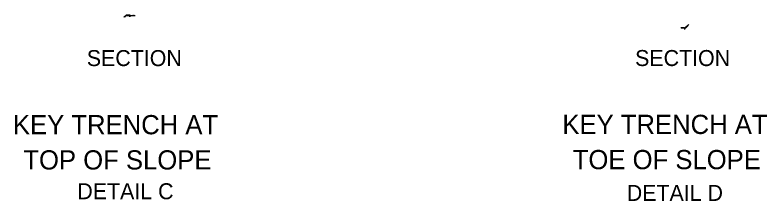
# Model space of a CAD drawing. Extents: x -3309 to -1974, y -112 to 874.
# Drawn here: x -2512.5 to -2042, y 758.4 to 874.5 of the extents above; entities that cross this region are included whole.
import ezdxf

# ---------------------------------------------------------------- set-up
doc = ezdxf.new("R2010")
doc.units = 0
for name, color, linetype in [('ls_AREA-EC', 7, 'Continuous'), ('mc_SLOPE-PROTECTION', 7, 'Continuous'), ('rd_PROFILE-OG', 7, 'Continuous'), ('str_Misc-Steel-A', 7, 'Continuous'), ('wpc_NO-PLOT', 7, 'Continuous')]:
    doc.layers.add(name, color=color, linetype=linetype)

msp = doc.modelspace()

# ---------------------------------------------------------------- linework, layer by layer
at = {"layer": 'ls_AREA-EC'}
for points in [[(-2441.01, 874.35), (-2441.09, 874.32), (-2441.41, 874.42), (-2441.67, 874.32), (-2441.98, 874.43), (-2442.24, 874.33), (-2442.54, 874.42), (-2442.7, 874.33), (-2443.01, 874.32), (-2443.1, 874.12), (-2443.4, 874.01), (-2443.58, 873.73), (-2443.94, 873.63), (-2444.11, 873.32), (-2444.39, 873.26)], [(-2093.24, 866.46), (-2093.24, 866.48), (-2093.24, 866.51), (-2093.25, 866.53), (-2093.25, 866.56), (-2093.24, 866.58), (-2093.23, 866.6), (-2093.22, 866.62), (-2093.21, 866.63), (-2093.19, 866.64), (-2093.17, 866.65)], [(-2093.17, 866.65), (-2093.13, 866.66), (-2093.08, 866.7), (-2093, 866.85), (-2092.86, 866.89), (-2092.76, 867.07), (-2092.52, 867.19), (-2092.52, 867.21)], [(-2092.52, 867.19), (-2092.49, 867.29), (-2092.45, 867.33), (-2092.29, 867.39), (-2092.23, 867.52), (-2092.18, 867.55)], [(-2092.19, 867.54), (-2092.14, 867.55), (-2092.09, 867.59), (-2092.02, 867.74), (-2091.88, 867.79), (-2091.77, 867.97), (-2091.54, 868.08), (-2091.53, 868.1)], [(-2091.53, 868.1), (-2091.5, 868.19), (-2091.46, 868.24), (-2091.3, 868.3), (-2091.24, 868.43), (-2091.19, 868.46)]]:
    msp.add_spline(points, degree=3, dxfattribs=at)
for points in [[(-2440.74, 874.18), (-2440.78, 874.16), (-2440.77, 874.02), (-2440.81, 873.83), (-2440.69, 873.82), (-2440.53, 873.83), (-2440.44, 873.85), (-2440.39, 873.84), (-2440.39, 873.95), (-2440.4, 874.03), (-2440.38, 874.09), (-2440.41, 874.16), (-2440.36, 874.24), (-2440.37, 874.29), (-2440.38, 874.34), (-2440.47, 874.36), (-2440.56, 874.35), (-2440.7, 874.43), (-2440.77, 874.48), (-2440.88, 874.47), (-2440.96, 874.38), (-2441.01, 874.35)], [(-2093.63, 866.41), (-2093.64, 866.36), (-2093.61, 866.2), (-2093.65, 866.09), (-2093.61, 866.07), (-2093.47, 866.07), (-2093.29, 866.06), (-2093.25, 866.1), (-2093.23, 866.16), (-2093.22, 866.24), (-2093.26, 866.35), (-2093.28, 866.39), (-2093.25, 866.44), (-2093.24, 866.46)]]:
    msp.add_open_spline(points, degree=3, dxfattribs=at)
at = {"layer": 'mc_SLOPE-PROTECTION'}
msp.add_line((-2091.01, 868.5), (-2093.2, 866.54), dxfattribs=at)
msp.add_lwpolyline([(-2095.72, 866.53), (-2093.69, 866.53), (-2093.69, 866.04), (-2093.19, 866.04), (-2093.19, 866.54)], dxfattribs=at)
msp.add_open_spline([(-2093.69, 866.53), (-2093.56, 866.56), (-2093.47, 866.52), (-2093.38, 866.53), (-2093.3, 866.53), (-2093.25, 866.55), (-2093.19, 866.54)], degree=2, dxfattribs=at)
at = {"layer": 'rd_PROFILE-OG'}
for p, q in [((-2442.84, 874.29), (-2444.35, 873.11)), ((-2443.69, 873.59), (-2443.7, 873.41)), ((-2443.6, 873.68), (-2443.57, 873.5)), ((-2443.59, 873.66), (-2443.39, 873.68)), ((-2443.58, 873.61), (-2443.44, 873.62)), ((-2443.58, 873.55), (-2443.5, 873.55)), ((-2443.56, 873.72), (-2443.34, 873.74)), ((-2442.84, 874.29), (-2440.84, 874.29)), ((-2441.98, 874.28), (-2442.12, 874.16)), ((-2441.85, 874.28), (-2441.96, 874.14)), ((-2441.93, 874.18), (-2441.88, 874.12)), ((-2441.89, 874.22), (-2441.79, 874.13)), ((-2441.86, 874.26), (-2441.71, 874.14)), ((-2441.8, 874.28), (-2441.63, 874.15)), ((-2440.84, 874.29), (-2440.84, 873.8)), ((-2440.84, 873.8), (-2440.34, 873.8)), ((-2440.81, 873.84), (-2440.82, 873.83)), ((-2440.82, 873.83), (-2440.81, 873.82)), ((-2440.81, 873.82), (-2440.81, 873.84)), ((-2440.81, 873.84), (-2440.81, 873.84)), ((-2440.78, 874.2), (-2440.8, 874.2)), ((-2440.8, 874.06), (-2440.79, 874.07)), ((-2440.79, 874.2), (-2440.79, 874.18)), ((-2440.79, 874.18), (-2440.76, 874.19)), ((-2440.76, 874.19), (-2440.78, 874.2)), ((-2440.77, 873.97), (-2440.75, 874)), ((-2440.73, 873.99), (-2440.77, 873.97)), ((-2440.77, 873.89), (-2440.77, 873.87)), ((-2440.75, 873.89), (-2440.77, 873.89)), ((-2440.77, 873.87), (-2440.74, 873.87)), ((-2440.77, 873.8), (-2440.76, 873.82)), ((-2440.76, 873.82), (-2440.77, 873.82)), ((-2440.76, 873.82), (-2440.77, 873.81)), ((-2440.77, 873.81), (-2440.77, 873.8)), ((-2440.76, 874), (-2440.73, 873.99)), ((-2440.74, 873.87), (-2440.75, 873.89)), ((-2440.74, 874.1), (-2440.73, 874.09)), ((-2440.72, 874.1), (-2440.74, 874.1)), ((-2440.73, 874.09), (-2440.72, 874.1)), ((-2440.69, 873.97), (-2440.71, 873.95)), ((-2440.71, 873.95), (-2440.69, 873.93)), ((-2440.68, 873.95), (-2440.69, 873.96)), ((-2440.69, 873.93), (-2440.68, 873.95)), ((-2440.66, 874.23), (-2440.65, 874.25)), ((-2440.62, 874.24), (-2440.66, 874.23)), ((-2440.65, 874.26), (-2440.62, 874.24)), ((-2440.61, 874.16), (-2440.6, 874.15)), ((-2440.61, 874.16), (-2440.59, 874.16)), ((-2440.6, 873.99), (-2440.61, 873.99)), ((-2440.59, 873.89), (-2440.61, 873.88)), ((-2440.6, 874.15), (-2440.59, 874.15)), ((-2440.6, 873.98), (-2440.59, 874)), ((-2440.59, 874), (-2440.6, 873.99)), ((-2440.6, 873.99), (-2440.6, 873.98)), ((-2440.6, 873.89), (-2440.6, 873.87)), ((-2440.6, 873.87), (-2440.57, 873.87)), ((-2440.59, 874.15), (-2440.59, 874.16)), ((-2440.57, 873.87), (-2440.59, 873.89)), ((-2440.47, 874.21), (-2440.47, 874.2)), ((-2440.47, 874.2), (-2440.46, 874.21)), ((-2440.46, 874.21), (-2440.47, 874.21)), ((-2440.46, 874.21), (-2440.47, 874.21)), ((-2440.47, 873.87), (-2440.45, 873.89)), ((-2440.43, 873.88), (-2440.47, 873.87)), ((-2440.45, 874.14), (-2440.46, 874.13)), ((-2440.46, 874.13), (-2440.45, 874.12)), ((-2440.46, 873.89), (-2440.43, 873.88)), ((-2440.45, 874.12), (-2440.45, 874.14)), ((-2440.45, 874.14), (-2440.45, 874.13)), ((-2440.44, 874.24), (-2440.43, 874.26)), ((-2440.4, 874.25), (-2440.44, 874.24)), ((-2440.43, 874.26), (-2440.4, 874.25)), ((-2440.42, 873.83), (-2440.42, 873.81)), ((-2440.4, 873.83), (-2440.42, 873.83)), ((-2440.42, 873.81), (-2440.39, 873.81)), ((-2440.4, 873.88), (-2440.38, 873.9)), ((-2440.36, 873.89), (-2440.4, 873.88)), ((-2440.39, 873.81), (-2440.4, 873.83)), ((-2440.36, 874.01), (-2440.38, 874)), ((-2440.38, 873.9), (-2440.35, 873.89)), ((-2440.37, 874.06), (-2440.36, 874.05)), ((-2440.36, 874.06), (-2440.37, 874.06)), ((-2440.37, 874.01), (-2440.37, 873.99)), ((-2440.37, 873.99), (-2440.34, 873.99)), ((-2440.36, 874.05), (-2440.36, 874.06)), ((-2440.36, 874.06), (-2440.36, 874.06)), ((-2440.34, 873.99), (-2440.36, 874.01)), ((-2440.34, 873.8), (-2440.34, 874.3)), ((-2440.34, 874.3), (-2437.37, 874.3)), ((-2438.76, 874.3), (-2438.89, 874.17)), ((-2438.63, 874.3), (-2438.74, 874.15)), ((-2438.71, 874.19), (-2438.66, 874.13)), ((-2438.67, 874.23), (-2438.57, 874.14)), ((-2438.64, 874.27), (-2438.49, 874.15)), ((-2438.58, 874.3), (-2438.41, 874.16)), ((-2438.11, 874.3), (-2438.25, 874.18)), ((-2437.99, 874.3), (-2438.1, 874.15)), ((-2438.06, 874.2), (-2438.01, 874.14)), ((-2438.02, 874.24), (-2437.92, 874.14)), ((-2438, 874.28), (-2437.84, 874.15)), ((-2437.93, 874.3), (-2437.76, 874.16)), ((-2093.93, 866.53), (-2095.9, 866.53)), ((-2095.59, 866.53), (-2095.73, 866.41)), ((-2095.47, 866.53), (-2095.58, 866.39)), ((-2095.54, 866.43), (-2095.49, 866.37)), ((-2095.5, 866.47), (-2095.4, 866.38)), ((-2095.48, 866.51), (-2095.32, 866.38)), ((-2095.41, 866.53), (-2095.24, 866.39)), ((-2093.68, 866.16), (-2093.67, 866.19)), ((-2093.64, 866.18), (-2093.68, 866.16)), ((-2093.65, 866.5), (-2093.67, 866.49)), ((-2093.67, 866.19), (-2093.64, 866.18)), ((-2093.67, 866.06), (-2093.67, 866.08)), ((-2093.67, 866.08), (-2093.67, 866.08)), ((-2093.67, 866.07), (-2093.67, 866.06)), ((-2093.66, 866.49), (-2093.66, 866.47)), ((-2093.66, 866.47), (-2093.63, 866.48)), ((-2093.63, 866.48), (-2093.65, 866.5)), ((-2093.6, 866.34), (-2093.59, 866.33)), ((-2093.58, 866.34), (-2093.6, 866.34)), ((-2093.59, 866.33), (-2093.58, 866.34)), ((-2093.56, 866.45), (-2093.58, 866.44)), ((-2093.57, 866.45), (-2093.57, 866.43)), ((-2093.57, 866.43), (-2093.54, 866.43)), ((-2093.55, 866.21), (-2093.57, 866.19)), ((-2093.57, 866.19), (-2093.55, 866.17)), ((-2093.54, 866.43), (-2093.56, 866.45)), ((-2093.54, 866.19), (-2093.55, 866.2)), ((-2093.55, 866.17), (-2093.54, 866.19)), ((-2093.52, 866.47), (-2093.51, 866.49)), ((-2093.48, 866.48), (-2093.52, 866.47)), ((-2093.51, 866.5), (-2093.48, 866.48)), ((-2093.47, 866.4), (-2093.46, 866.39)), ((-2093.47, 866.4), (-2093.45, 866.4)), ((-2093.46, 866.23), (-2093.47, 866.23)), ((-2093.46, 866.39), (-2093.45, 866.39)), ((-2093.46, 866.22), (-2093.45, 866.24)), ((-2093.45, 866.24), (-2093.46, 866.23)), ((-2093.46, 866.23), (-2093.46, 866.22)), ((-2093.45, 866.39), (-2093.45, 866.4)), ((-2093.41, 866.41), (-2093.39, 866.43)), ((-2093.37, 866.42), (-2093.41, 866.41)), ((-2093.4, 866.44), (-2093.37, 866.42)), ((-2093.36, 866.22), (-2093.35, 866.2)), ((-2093.35, 866.2), (-2093.35, 866.22)), ((-2093.35, 866.22), (-2093.35, 866.22)), ((-2093.35, 866.15), (-2093.34, 866.14)), ((-2093.34, 866.15), (-2093.35, 866.15)), ((-2093.34, 866.14), (-2093.34, 866.15)), ((-2093.34, 866.15), (-2093.34, 866.15)), ((-2093.33, 866.45), (-2093.32, 866.44)), ((-2093.32, 866.45), (-2093.33, 866.45)), ((-2093.33, 866.11), (-2093.31, 866.13)), ((-2093.29, 866.12), (-2093.33, 866.11)), ((-2093.32, 866.44), (-2093.32, 866.45)), ((-2093.32, 866.45), (-2093.32, 866.45)), ((-2093.31, 866.38), (-2093.32, 866.37)), ((-2093.32, 866.13), (-2093.29, 866.12)), ((-2093.31, 866.36), (-2093.3, 866.38)), ((-2093.3, 866.38), (-2093.31, 866.37)), ((-2093.31, 866.37), (-2093.31, 866.36)), ((-2093.29, 866.45), (-2093.28, 866.44)), ((-2093.28, 866.45), (-2093.29, 866.45)), ((-2093.28, 866.44), (-2093.28, 866.45)), ((-2093.28, 866.45), (-2093.28, 866.45)), ((-2093.24, 866.21), (-2093.25, 866.2)), ((-2093.25, 866.2), (-2093.25, 866.18)), ((-2093.25, 866.18), (-2093.22, 866.19)), ((-2093.25, 866.06), (-2093.23, 866.08)), ((-2093.21, 866.07), (-2093.25, 866.06)), ((-2093.22, 866.4), (-2093.24, 866.4)), ((-2093.22, 866.19), (-2093.24, 866.21)), ((-2093.24, 866.08), (-2093.21, 866.07)), ((-2093.23, 866.4), (-2093.23, 866.38)), ((-2093.23, 866.38), (-2093.2, 866.39)), ((-2093.23, 866.3), (-2093.22, 866.29)), ((-2093.22, 866.3), (-2093.23, 866.3)), ((-2093.2, 866.39), (-2093.22, 866.4)), ((-2093.22, 866.29), (-2093.22, 866.3)), ((-2093.22, 866.3), (-2093.22, 866.3)), ((-2092.92, 866.77), (-2092.93, 866.59)), ((-2092.83, 866.86), (-2092.81, 866.68)), ((-2092.82, 866.84), (-2092.63, 866.86)), ((-2092.82, 866.79), (-2092.68, 866.8)), ((-2092.81, 866.74), (-2092.74, 866.73)), ((-2092.8, 866.9), (-2092.58, 866.92)), ((-2092.36, 867.28), (-2092.37, 867.1)), ((-2092.27, 867.37), (-2092.25, 867.19)), ((-2092.26, 867.35), (-2092.07, 867.37)), ((-2092.25, 867.3), (-2092.11, 867.31)), ((-2092.25, 867.24), (-2092.17, 867.24)), ((-2092.23, 867.41), (-2092.01, 867.43)), ((-2091.77, 867.81), (-2091.78, 867.63)), ((-2091.68, 867.9), (-2091.66, 867.72)), ((-2091.68, 867.88), (-2091.48, 867.9)), ((-2091.67, 867.83), (-2091.53, 867.84)), ((-2091.66, 867.78), (-2091.59, 867.77)), ((-2091.65, 867.94), (-2091.43, 867.96))]:
    msp.add_line(p, q, dxfattribs=at)
msp.add_open_spline([(-2440.84, 874.29), (-2440.7, 874.32), (-2440.61, 874.28), (-2440.52, 874.29), (-2440.44, 874.29), (-2440.39, 874.31), (-2440.34, 874.3)], degree=2, dxfattribs=at)
at = {"layer": 'str_Misc-Steel-A'}
for p, q in [((-2442.33, 873.73), (-2442.33, 874.33)), ((-2442.33, 873.73), (-2442.32, 873.73)), ((-2442.32, 873.73), (-2442.32, 874.33)), ((-2442.19, 873.74), (-2442.19, 874.33)), ((-2442.19, 873.74), (-2442.17, 873.74)), ((-2442.17, 873.74), (-2442.17, 874.33)), ((-2440.66, 873.27), (-2440.66, 873.87)), ((-2440.66, 873.27), (-2440.64, 873.27)), ((-2440.64, 873.27), (-2440.64, 873.87)), ((-2440.51, 873.28), (-2440.51, 873.87)), ((-2440.51, 873.28), (-2440.49, 873.28)), ((-2440.49, 873.28), (-2440.49, 873.87)), ((-2093.52, 865.48), (-2093.52, 866.08)), ((-2093.5, 865.48), (-2093.5, 866.08)), ((-2093.37, 865.49), (-2093.37, 866.08)), ((-2093.35, 865.49), (-2093.35, 866.08)), ((-2092.23, 866.65), (-2092.62, 867.11)), ((-2092.22, 866.66), (-2092.6, 867.12)), ((-2092.12, 866.75), (-2092.5, 867.2)), ((-2092.11, 866.76), (-2092.49, 867.21)), ((-2092.23, 866.65), (-2092.22, 866.66)), ((-2092.12, 866.75), (-2092.11, 866.76)), ((-2093.52, 865.48), (-2093.5, 865.48)), ((-2093.37, 865.49), (-2093.35, 865.49))]:
    msp.add_line(p, q, dxfattribs=at)
for centre, radius, start, end in [((-2442.25, 874.33), 0.0833, 359.9994, 180), ((-2442.25, 874.33), 0.065, 359.9994, 180), ((-2440.58, 873.87), 0.0833, 359.9994, 180), ((-2440.58, 873.87), 0.065, 359.9994, 180), ((-2093.44, 866.08), 0.0833, 359.9994, 180), ((-2093.44, 866.08), 0.065, 359.9994, 180), ((-2092.55, 867.16), 0.0833, 40.0783, 220.0789), ((-2092.55, 867.16), 0.065, 40.0783, 220.0789)]:
    msp.add_arc(centre, radius, start, end, dxfattribs=at)

# ---------------------------------------------------------------- texts
at = {"layer": 'wpc_NO-PLOT'}
for s, height, p in [('SECTION', 10, (-2467.59, 842.6)), ('SECTION', 10, (-2124.54, 842.63)), ('KEY TRENCH AT', 12, (-2513.81, 800.01)), ('KEY TRENCH AT', 12, (-2170.06, 800.2)), ('TOE OF SLOPE', 12, (-2163.55, 778.2)), ('TOP OF SLOPE', 12, (-2507.29, 778.01)), ('DETAIL C', 10, (-2473.52, 759.42)), ('DETAIL D', 10, (-2129.76, 758.37))]:
    msp.add_text(s, height=height, dxfattribs=at).set_placement(p)

doc.saveas('drawing.dxf')
